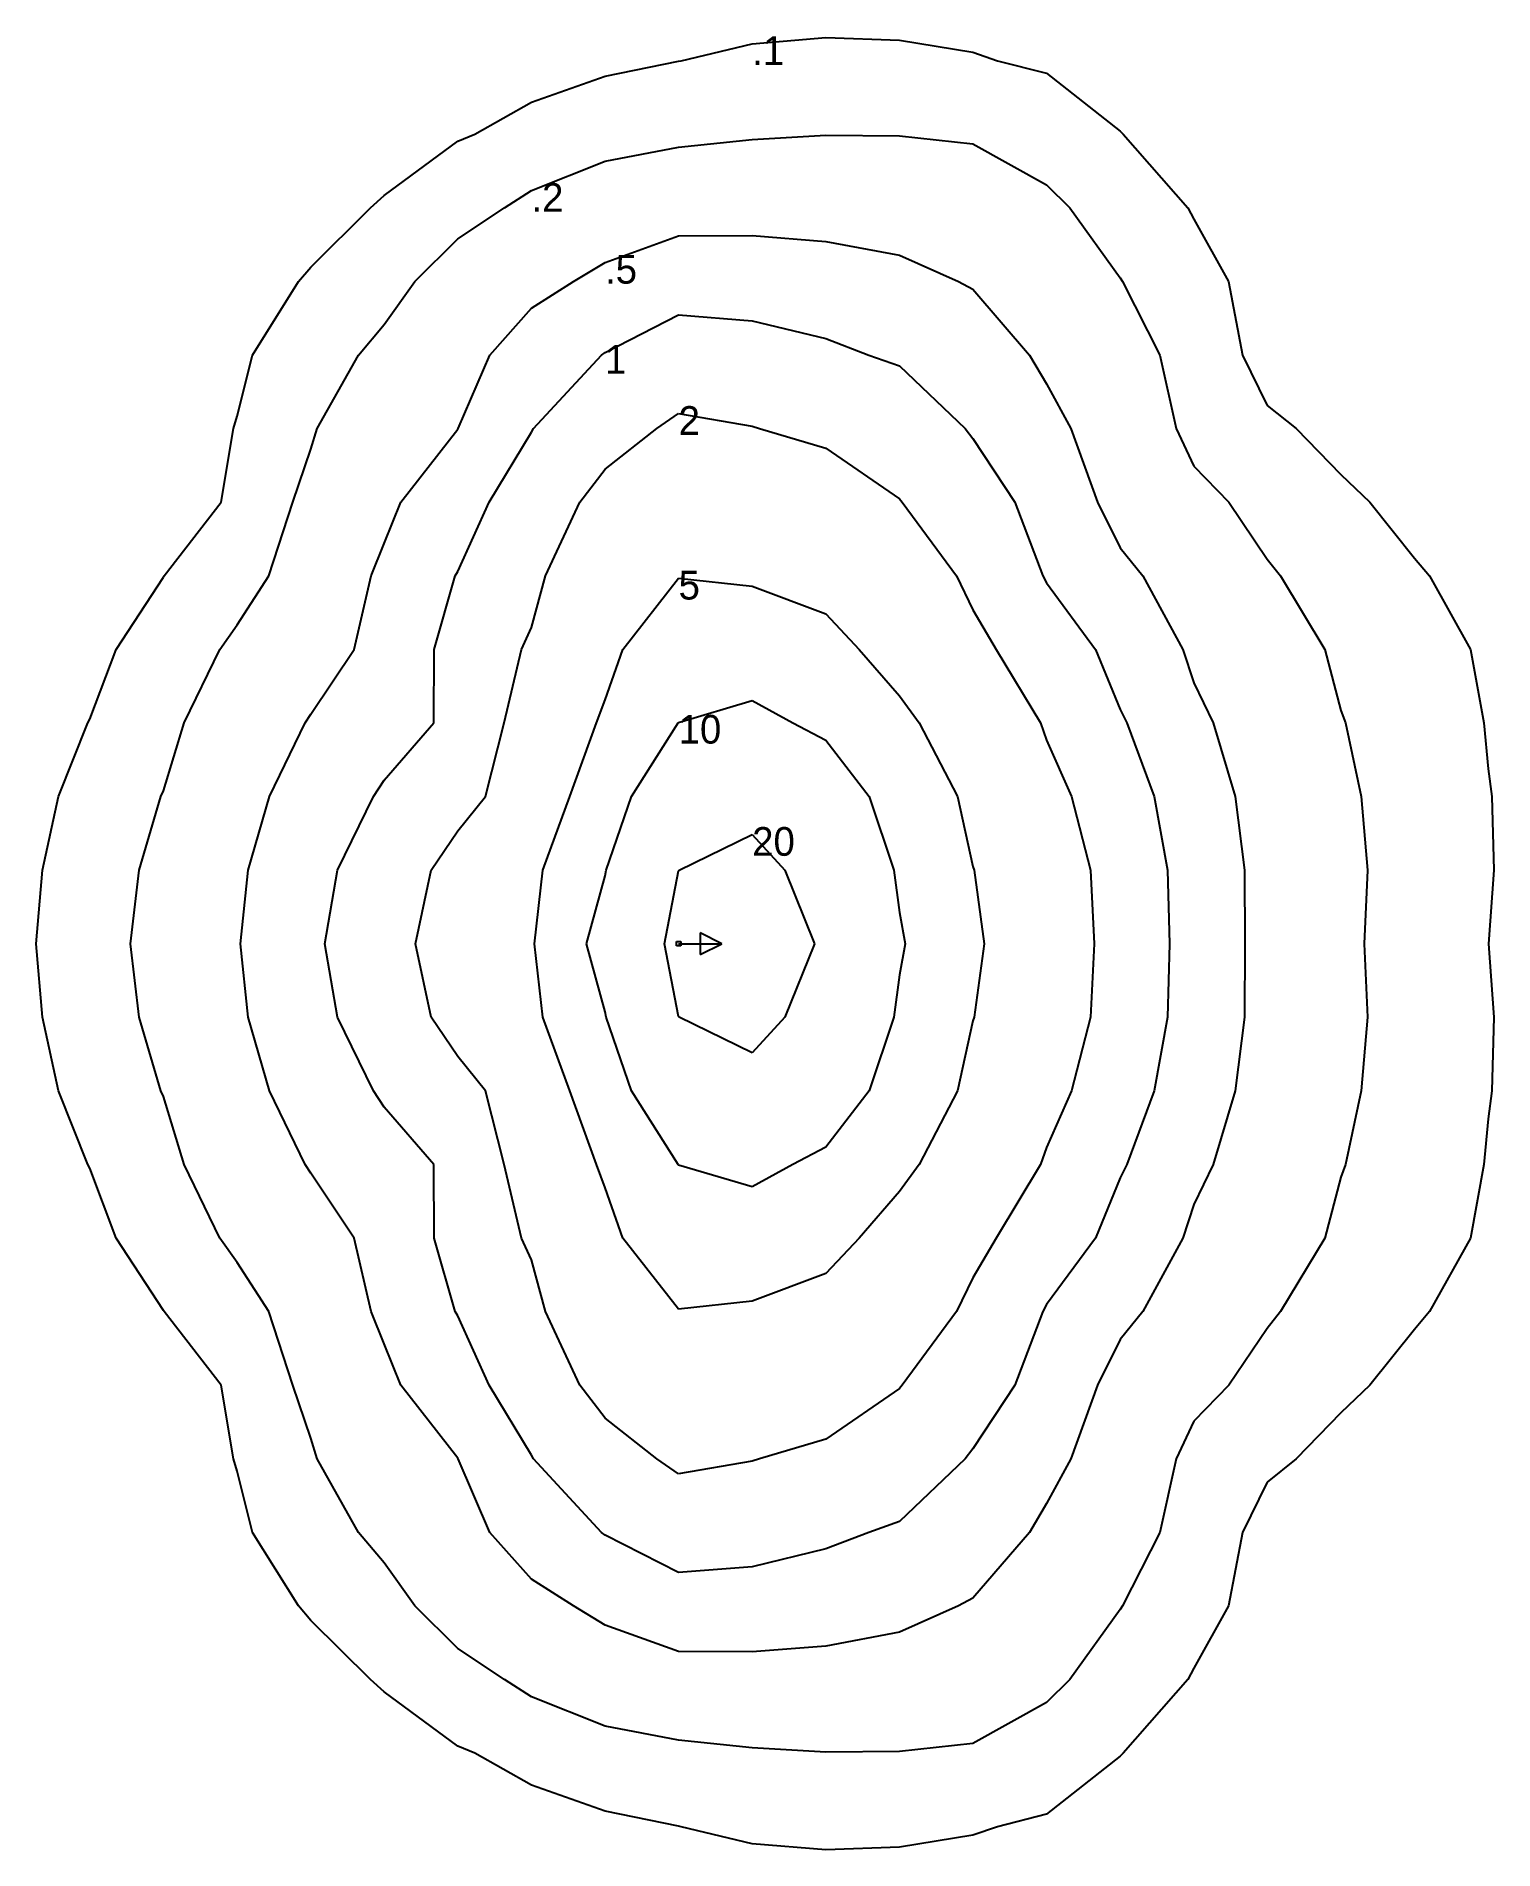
# Model space of a CAD drawing. Extents: x -29.8 to 37.8, y -42 to 42.
import ezdxf

# ---------------------------------------------------------------- set-up
doc = ezdxf.new("R2010")
doc.units = 0
doc.layers.add('TemplateLayer', color=7, linetype='CONTINUOUS')

# ---------------------------------------------------------------- blocks, each defined once
blk = doc.blocks.new('Template')
at = {"layer": 'TemplateLayer', "color": 7, "linetype": 'CONTINUOUS'}
for p, q in [((0.124, 40.909), (3.409, 41.696)), ((3.409, 41.696), (6.818, 41.977)), ((6.818, 41.977), (10.227, 41.856)), ((10.227, 41.856), (13.636, 41.298)), ((13.636, 41.298), (14.773, 40.909)), ((-3.409, 40.195), (0, 40.888)), ((0, 40.888), (0.124, 40.909)), ((14.773, 40.909), (17.045, 40.332)), ((17.045, 40.332), (20.455, 37.638)), ((-6.818, 38.99), (-3.409, 40.195)), ((-9.443, 37.5), (-6.818, 38.99)), ((-13.636, 34.661), (-10.227, 37.186)), ((-10.227, 37.186), (-9.443, 37.5)), ((20.455, 37.638), (20.599, 37.5)), ((20.599, 37.5), (23.591, 34.091)), ((-14.277, 34.091), (-13.636, 34.661)), ((-17.045, 31.349), (-14.277, 34.091)), ((23.591, 34.091), (23.864, 33.561)), ((23.864, 33.561), (25.476, 30.682)), ((-17.608, 30.682), (-17.045, 31.349)), ((-19.735, 27.273), (-17.608, 30.682)), ((25.476, 30.682), (26.13, 27.273)), ((-20.455, 24.439), (-19.735, 27.273)), ((26.13, 27.273), (27.273, 24.942)), ((-20.626, 23.864), (-20.455, 24.439)), ((27.273, 24.942), (28.606, 23.864)), ((-21.192, 20.455), (-20.626, 23.864)), ((28.606, 23.864), (30.682, 21.741)), ((30.682, 21.741), (32.024, 20.455)), ((-23.834, 17.045), (-21.192, 20.455)), ((32.024, 20.455), (34.091, 17.868)), ((34.091, 17.868), (34.793, 17.045)), ((-26.053, 13.636), (-23.864, 16.989)), ((-23.864, 16.989), (-23.834, 17.045)), ((34.793, 17.045), (36.69, 13.636)), ((-27.273, 10.403), (-26.053, 13.636)), ((36.69, 13.636), (37.307, 10.227)), ((-28.723, 6.818), (-27.362, 10.227)), ((-27.362, 10.227), (-27.273, 10.403)), ((37.307, 10.227), (37.5, 8.108)), ((37.5, 8.108), (37.673, 6.818)), ((-29.465, 3.409), (-28.723, 6.818)), ((37.673, 6.818), (37.765, 3.409)), ((-29.758, 0), (-29.465, 3.409)), ((37.765, 3.409), (37.524, 0)), ((-29.465, -3.409), (-29.758, 0)), ((37.524, 0), (37.765, -3.409)), ((-28.723, -6.818), (-29.465, -3.409)), ((37.765, -3.409), (37.673, -6.818)), ((-27.362, -10.227), (-28.723, -6.818)), ((37.673, -6.818), (37.5, -8.108)), ((37.5, -8.108), (37.307, -10.227)), ((-27.273, -10.403), (-27.362, -10.227)), ((-26.053, -13.636), (-27.273, -10.403)), ((37.307, -10.227), (36.69, -13.636)), ((-23.864, -16.989), (-26.053, -13.636)), ((36.69, -13.636), (34.793, -17.045)), ((-23.834, -17.045), (-23.864, -16.989)), ((-21.192, -20.455), (-23.834, -17.045)), ((34.793, -17.045), (34.091, -17.868)), ((34.091, -17.868), (32.024, -20.455)), ((-20.626, -23.864), (-21.192, -20.455)), ((32.024, -20.455), (30.682, -21.741)), ((30.682, -21.741), (28.606, -23.864)), ((-20.455, -24.439), (-20.626, -23.864)), ((28.606, -23.864), (27.273, -24.942)), ((-19.735, -27.273), (-20.455, -24.439)), ((27.273, -24.942), (26.13, -27.273)), ((-17.608, -30.682), (-19.735, -27.273)), ((26.13, -27.273), (25.476, -30.682)), ((-17.045, -31.349), (-17.608, -30.682)), ((25.476, -30.682), (23.864, -33.561)), ((-14.277, -34.091), (-17.045, -31.349)), ((23.864, -33.561), (23.591, -34.091)), ((-13.636, -34.661), (-14.277, -34.091)), ((23.591, -34.091), (20.599, -37.5)), ((-10.227, -37.186), (-13.636, -34.661)), ((-9.443, -37.5), (-10.227, -37.186)), ((-6.818, -38.99), (-9.443, -37.5)), ((20.455, -37.638), (17.045, -40.332)), ((20.599, -37.5), (20.455, -37.638)), ((-3.409, -40.195), (-6.818, -38.99)), ((0, -40.888), (-3.409, -40.195)), ((0.124, -40.909), (0, -40.888)), ((3.409, -41.696), (0.124, -40.909)), ((14.773, -40.909), (13.636, -41.298)), ((17.045, -40.332), (14.773, -40.909)), ((6.818, -41.977), (3.409, -41.696)), ((10.227, -41.856), (6.818, -41.977)), ((13.636, -41.298), (10.227, -41.856))]:
    blk.add_line(p, q, dxfattribs=at)
at = {"layer": 'TemplateLayer', "color": 1, "linetype": 'CONTINUOUS'}
for p, q in [((0, 36.9), (3.409, 37.252)), ((3.409, 37.252), (6.818, 37.46)), ((6.818, 37.46), (10.227, 37.425)), ((10.227, 37.425), (13.636, 37.062)), ((13.636, 37.062), (17.045, 35.155)), ((-6.818, 34.896), (-3.409, 36.258)), ((-3.409, 36.258), (0, 36.9)), ((-8.072, 34.091), (-6.818, 34.896)), ((17.045, 35.155), (18.126, 34.091)), ((-10.227, 32.652), (-8.072, 34.091)), ((18.126, 34.091), (20.455, 30.845)), ((-12.219, 30.682), (-10.227, 32.652)), ((-13.636, 28.68), (-12.219, 30.682)), ((20.455, 30.845), (20.566, 30.682)), ((20.566, 30.682), (22.301, 27.273)), ((-14.835, 27.273), (-13.636, 28.68)), ((-16.744, 23.864), (-14.835, 27.273)), ((22.301, 27.273), (23.05, 23.864)), ((-17.045, 22.904), (-16.744, 23.864)), ((23.05, 23.864), (23.864, 22.121)), ((-17.873, 20.455), (-17.045, 22.904)), ((23.864, 22.121), (25.486, 20.455)), ((-18.986, 17.045), (-17.873, 20.455)), ((25.486, 20.455), (27.273, 17.821)), ((27.273, 17.821), (27.893, 17.045)), ((-20.455, 14.773), (-18.986, 17.045)), ((27.893, 17.045), (29.945, 13.636)), ((-21.254, 13.636), (-20.455, 14.773)), ((-22.914, 10.227), (-21.254, 13.636)), ((29.945, 13.636), (30.682, 10.81)), ((-23.864, 7.084), (-22.914, 10.227)), ((30.682, 10.81), (30.894, 10.227)), ((30.894, 10.227), (31.616, 6.818)), ((-24.998, 3.409), (-23.985, 6.818)), ((-23.985, 6.818), (-23.864, 7.084)), ((31.616, 6.818), (31.923, 3.409)), ((-25.385, 0), (-24.998, 3.409)), ((31.923, 3.409), (31.769, 0)), ((-24.998, -3.409), (-25.385, 0)), ((31.769, 0), (31.923, -3.409)), ((-23.985, -6.818), (-24.998, -3.409)), ((31.923, -3.409), (31.616, -6.818)), ((-23.864, -7.084), (-23.985, -6.818)), ((-22.914, -10.227), (-23.864, -7.084)), ((31.616, -6.818), (30.894, -10.227)), ((-21.254, -13.636), (-22.914, -10.227)), ((30.682, -10.81), (29.945, -13.636)), ((30.894, -10.227), (30.682, -10.81)), ((-20.455, -14.773), (-21.254, -13.636)), ((29.945, -13.636), (27.893, -17.045)), ((-18.986, -17.045), (-20.455, -14.773)), ((-17.873, -20.455), (-18.986, -17.045)), ((27.893, -17.045), (27.273, -17.821)), ((27.273, -17.821), (25.486, -20.455)), ((-17.045, -22.904), (-17.873, -20.455)), ((25.486, -20.455), (23.864, -22.121)), ((23.864, -22.121), (23.05, -23.864)), ((-16.744, -23.864), (-17.045, -22.904)), ((-14.835, -27.273), (-16.744, -23.864)), ((23.05, -23.864), (22.301, -27.273)), ((-13.636, -28.68), (-14.835, -27.273)), ((22.301, -27.273), (20.566, -30.682)), ((-12.219, -30.682), (-13.636, -28.68)), ((-10.227, -32.652), (-12.219, -30.682)), ((20.455, -30.845), (18.126, -34.091)), ((20.566, -30.682), (20.455, -30.845)), ((-8.072, -34.091), (-10.227, -32.652)), ((-6.818, -34.896), (-8.072, -34.091)), ((18.126, -34.091), (17.045, -35.155)), ((-3.409, -36.258), (-6.818, -34.896)), ((17.045, -35.155), (13.636, -37.062)), ((0, -36.9), (-3.409, -36.258)), ((3.409, -37.252), (0, -36.9)), ((6.818, -37.46), (3.409, -37.252)), ((10.227, -37.425), (6.818, -37.46)), ((13.636, -37.062), (10.227, -37.425))]:
    blk.add_line(p, q, dxfattribs=at)
at = {"layer": 'TemplateLayer', "color": 3, "linetype": 'CONTINUOUS'}
for p, q in [((-3.409, 31.565), (0, 32.788)), ((0, 32.788), (3.409, 32.815)), ((3.409, 32.815), (6.818, 32.539)), ((6.818, 32.539), (10.227, 31.899)), ((-4.87, 30.682), (-3.409, 31.565)), ((10.227, 31.899), (12.962, 30.682)), ((-6.818, 29.448), (-4.87, 30.682)), ((12.962, 30.682), (13.636, 30.327)), ((13.636, 30.327), (16.264, 27.273)), ((-8.752, 27.273), (-6.818, 29.448)), ((-10.214, 23.864), (-8.752, 27.273)), ((16.264, 27.273), (17.045, 25.943)), ((17.045, 25.943), (18.17, 23.864)), ((-12.871, 20.455), (-10.227, 23.836)), ((-10.227, 23.836), (-10.214, 23.864)), ((18.17, 23.864), (19.403, 20.455)), ((-13.636, 18.534), (-12.871, 20.455)), ((19.403, 20.455), (20.455, 18.341)), ((-14.242, 17.045), (-13.636, 18.534)), ((20.455, 18.341), (21.503, 17.045)), ((-15.031, 13.636), (-14.242, 17.045)), ((21.503, 17.045), (23.357, 13.636)), ((-17.045, 10.636), (-15.031, 13.636)), ((23.357, 13.636), (23.864, 12.085)), ((23.864, 12.085), (24.764, 10.227)), ((-18.957, 6.818), (-17.304, 10.227)), ((-17.304, 10.227), (-17.045, 10.636)), ((24.764, 10.227), (25.79, 6.818)), ((-19.936, 3.409), (-18.957, 6.818)), ((25.79, 6.818), (26.214, 3.409)), ((-20.296, 0), (-19.936, 3.409)), ((26.214, 3.409), (26.239, 0)), ((-19.936, -3.409), (-20.296, 0)), ((26.239, 0), (26.214, -3.409)), ((-18.957, -6.818), (-19.936, -3.409)), ((26.214, -3.409), (25.79, -6.818)), ((-17.304, -10.227), (-18.957, -6.818)), ((25.79, -6.818), (24.764, -10.227)), ((-17.045, -10.636), (-17.304, -10.227)), ((-15.031, -13.636), (-17.045, -10.636)), ((24.764, -10.227), (23.864, -12.085)), ((23.864, -12.085), (23.357, -13.636)), ((-14.242, -17.045), (-15.031, -13.636)), ((23.357, -13.636), (21.503, -17.045)), ((-13.636, -18.534), (-14.242, -17.045)), ((21.503, -17.045), (20.455, -18.341)), ((20.455, -18.341), (19.403, -20.455)), ((-12.871, -20.455), (-13.636, -18.534)), ((-10.227, -23.836), (-12.871, -20.455)), ((19.403, -20.455), (18.17, -23.864)), ((-10.214, -23.864), (-10.227, -23.836)), ((-8.752, -27.273), (-10.214, -23.864)), ((18.17, -23.864), (17.045, -25.943)), ((17.045, -25.943), (16.264, -27.273)), ((-6.818, -29.448), (-8.752, -27.273)), ((16.264, -27.273), (13.636, -30.327)), ((-4.87, -30.682), (-6.818, -29.448)), ((-3.409, -31.565), (-4.87, -30.682)), ((12.962, -30.682), (10.227, -31.899)), ((13.636, -30.327), (12.962, -30.682)), ((0, -32.788), (-3.409, -31.565)), ((10.227, -31.899), (6.818, -32.539)), ((6.818, -32.539), (3.409, -32.815)), ((3.409, -32.815), (0, -32.788))]:
    blk.add_line(p, q, dxfattribs=at)
at = {"layer": 'TemplateLayer', "color": 5, "linetype": 'CONTINUOUS'}
for p, q in [((-3.409, 27.396), (0, 29.139)), ((0, 29.139), (3.409, 28.864)), ((3.409, 28.864), (6.818, 28.042)), ((6.818, 28.042), (8.81, 27.273)), ((-6.717, 23.864), (-3.566, 27.273)), ((-3.566, 27.273), (-3.409, 27.396)), ((8.81, 27.273), (10.227, 26.775)), ((10.227, 26.775), (13.274, 23.864)), ((-8.781, 20.455), (-6.818, 23.702)), ((-6.818, 23.702), (-6.717, 23.864)), ((13.274, 23.864), (13.636, 23.407)), ((13.636, 23.407), (15.572, 20.455)), ((-10.227, 17.24), (-8.781, 20.455)), ((15.572, 20.455), (16.87, 17.045)), ((-11.318, 13.636), (-10.346, 17.045)), ((-10.346, 17.045), (-10.227, 17.24)), ((16.87, 17.045), (17.045, 16.721)), ((17.045, 16.721), (19.308, 13.636)), ((-11.347, 10.227), (-11.318, 13.636)), ((19.308, 13.636), (20.455, 10.845)), ((-13.636, 7.575), (-11.347, 10.227)), ((20.455, 10.845), (20.767, 10.227)), ((20.767, 10.227), (22.039, 6.818)), ((-14.138, 6.818), (-13.636, 7.575)), ((-15.81, 3.409), (-14.138, 6.818)), ((22.039, 6.818), (22.652, 3.409)), ((-16.388, 0), (-15.81, 3.409)), ((22.652, 3.409), (22.739, 0)), ((-15.81, -3.409), (-16.388, 0)), ((22.739, 0), (22.652, -3.409)), ((-14.138, -6.818), (-15.81, -3.409)), ((22.652, -3.409), (22.039, -6.818)), ((-13.636, -7.575), (-14.138, -6.818)), ((22.039, -6.818), (20.767, -10.227)), ((-11.347, -10.227), (-13.636, -7.575)), ((-11.318, -13.636), (-11.347, -10.227)), ((20.455, -10.845), (19.308, -13.636)), ((20.767, -10.227), (20.455, -10.845)), ((-10.346, -17.045), (-11.318, -13.636)), ((19.308, -13.636), (17.045, -16.721)), ((17.045, -16.721), (16.87, -17.045)), ((-10.227, -17.24), (-10.346, -17.045)), ((-8.781, -20.455), (-10.227, -17.24)), ((16.87, -17.045), (15.572, -20.455)), ((-6.818, -23.702), (-8.781, -20.455)), ((15.572, -20.455), (13.636, -23.407)), ((13.636, -23.407), (13.274, -23.864)), ((-6.717, -23.864), (-6.818, -23.702)), ((-3.566, -27.273), (-6.717, -23.864)), ((13.274, -23.864), (10.227, -26.775)), ((10.227, -26.775), (8.81, -27.273)), ((-3.409, -27.396), (-3.566, -27.273)), ((0, -29.139), (-3.409, -27.396)), ((8.81, -27.273), (6.818, -28.042)), ((6.818, -28.042), (3.409, -28.864)), ((3.409, -28.864), (0, -29.139))]:
    blk.add_line(p, q, dxfattribs=at)
at = {"layer": 'TemplateLayer', "color": 6, "linetype": 'CONTINUOUS'}
for p, q in [((-1.002, 23.864), (0, 24.56)), ((0, 24.56), (3.409, 23.981)), ((-3.409, 21.985), (-1.002, 23.864)), ((3.409, 23.981), (3.741, 23.864)), ((3.741, 23.864), (6.818, 22.962)), ((6.818, 22.962), (10.227, 20.611)), ((-4.577, 20.455), (-3.409, 21.985)), ((-6.163, 17.045), (-4.577, 20.455)), ((10.227, 20.611), (10.362, 20.455)), ((10.362, 20.455), (12.869, 17.045)), ((-6.818, 14.645), (-6.163, 17.045)), ((12.869, 17.045), (13.636, 15.474)), ((13.636, 15.474), (14.708, 13.636)), ((-7.285, 13.636), (-6.818, 14.645)), ((-8.079, 10.227), (-7.285, 13.636)), ((14.708, 13.636), (16.766, 10.227)), ((-8.943, 6.818), (-8.079, 10.227)), ((16.766, 10.227), (17.045, 9.437)), ((17.045, 9.437), (18.204, 6.818)), ((-10.227, 5.229), (-8.943, 6.818)), ((18.204, 6.818), (19.079, 3.409)), ((-11.47, 3.409), (-10.227, 5.229)), ((-12.187, 0), (-11.47, 3.409)), ((19.079, 3.409), (19.252, 0)), ((-11.47, -3.409), (-12.187, 0)), ((19.252, 0), (19.079, -3.409)), ((-10.227, -5.229), (-11.47, -3.409)), ((19.079, -3.409), (18.204, -6.818)), ((-8.943, -6.818), (-10.227, -5.229)), ((-8.079, -10.227), (-8.943, -6.818)), ((18.204, -6.818), (17.045, -9.437)), ((17.045, -9.437), (16.766, -10.227)), ((-7.285, -13.636), (-8.079, -10.227)), ((16.766, -10.227), (14.708, -13.636)), ((-6.818, -14.645), (-7.285, -13.636)), ((14.708, -13.636), (13.636, -15.474)), ((-6.163, -17.045), (-6.818, -14.645)), ((13.636, -15.474), (12.869, -17.045)), ((-4.578, -20.455), (-6.163, -17.045)), ((12.869, -17.045), (10.362, -20.455)), ((-3.409, -21.986), (-4.578, -20.455)), ((10.227, -20.611), (6.818, -22.962)), ((10.362, -20.455), (10.227, -20.611)), ((-1.002, -23.864), (-3.409, -21.986)), ((6.818, -22.962), (3.741, -23.864)), ((0, -24.56), (-1.002, -23.864)), ((3.409, -23.981), (0, -24.56)), ((3.741, -23.864), (3.409, -23.981))]:
    blk.add_line(p, q, dxfattribs=at)
at = {"layer": 'TemplateLayer', "color": 214, "linetype": 'CONTINUOUS'}
for p, q in [((-2.581, 13.636), (0, 16.93)), ((0, 16.93), (3.409, 16.566)), ((3.409, 16.566), (6.818, 15.279)), ((6.818, 15.279), (8.359, 13.636)), ((-3.409, 11.305), (-2.581, 13.636)), ((8.359, 13.636), (10.227, 11.481)), ((-3.801, 10.227), (-3.409, 11.305)), ((10.227, 11.481), (11.151, 10.227)), ((-5.042, 6.818), (-3.801, 10.227)), ((11.151, 10.227), (12.927, 6.818)), ((-6.287, 3.409), (-5.042, 6.818)), ((12.927, 6.818), (13.636, 3.575)), ((-6.682, 0), (-6.287, 3.409)), ((13.636, 3.575), (13.694, 3.409)), ((13.694, 3.409), (14.161, 0)), ((-6.287, -3.409), (-6.682, 0)), ((14.161, 0), (13.694, -3.409)), ((-5.042, -6.818), (-6.287, -3.409)), ((13.636, -3.575), (12.927, -6.818)), ((13.694, -3.409), (13.636, -3.575)), ((-3.801, -10.227), (-5.042, -6.818)), ((12.927, -6.818), (11.151, -10.227)), ((-3.409, -11.305), (-3.801, -10.227)), ((11.151, -10.227), (10.227, -11.481)), ((-2.581, -13.636), (-3.409, -11.305)), ((10.227, -11.481), (8.359, -13.636)), ((0, -16.93), (-2.581, -13.636)), ((8.359, -13.636), (6.818, -15.279)), ((6.818, -15.279), (3.409, -16.566)), ((3.409, -16.566), (0, -16.93))]:
    blk.add_line(p, q, dxfattribs=at)
at = {"layer": 'TemplateLayer', "color": 30, "linetype": 'CONTINUOUS'}
for p, q in [((0, 10.255), (3.409, 11.263)), ((3.409, 11.263), (5.296, 10.227)), ((-2.187, 6.818), (-0.017, 10.227)), ((-0.017, 10.227), (0, 10.255)), ((5.296, 10.227), (6.818, 9.428)), ((6.818, 9.428), (8.836, 6.818)), ((-3.36, 3.409), (-2.187, 6.818)), ((8.836, 6.818), (9.969, 3.409)), ((-3.409, 3.15), (-3.36, 3.409)), ((9.969, 3.409), (10.227, 1.443)), ((-4.265, 0), (-3.409, 3.15)), ((10.227, 1.443), (10.503, 0)), ((-3.409, -3.15), (-4.265, 0)), ((10.503, 0), (10.227, -1.443)), ((10.227, -1.443), (9.969, -3.409)), ((-3.36, -3.409), (-3.409, -3.15)), ((-2.187, -6.818), (-3.36, -3.409)), ((9.969, -3.409), (8.836, -6.818)), ((-0.017, -10.227), (-2.187, -6.818)), ((8.836, -6.818), (6.818, -9.428)), ((6.818, -9.428), (5.296, -10.227)), ((0, -10.255), (-0.017, -10.227)), ((3.409, -11.263), (0, -10.255)), ((5.296, -10.227), (3.409, -11.263))]:
    blk.add_line(p, q, dxfattribs=at)
at = {"layer": 'TemplateLayer', "color": 94, "linetype": 'CONTINUOUS'}
for p, q in [((0.023, 3.409), (3.409, 5.058)), ((3.409, 5.058), (4.92, 3.409)), ((-0.654, 0), (0, 3.379)), ((0, 3.379), (0.023, 3.409)), ((4.92, 3.409), (6.302, 0)), ((0, -3.379), (-0.654, 0)), ((6.302, 0), (4.92, -3.409)), ((0.023, -3.409), (0, -3.379)), ((3.409, -5.058), (0.023, -3.409)), ((4.92, -3.409), (3.409, -5.058))]:
    blk.add_line(p, q, dxfattribs=at)
at = {"layer": 'TemplateLayer', "color": 0, "linetype": 'CONTINUOUS'}
for p, q in [((-0.1, 0.1), (0.1, 0.1)), ((-0.1, -0.1), (-0.1, 0.1)), ((0, 0), (2, 0)), ((0, 0), (0, 0)), ((0.1, 0.1), (0.1, -0.1)), ((2, 0), (1, 0.5)), ((1, 0.5), (1, -0.5)), ((1, -0.5), (2, 0)), ((0.1, -0.1), (-0.1, -0.1))]:
    blk.add_line(p, q, dxfattribs=at)
at = {"layer": 'TemplateLayer', "color": 7}
blk.add_text('.1', height=1.33, dxfattribs=at).set_placement((3.409, 40.711))
at = {"layer": 'TemplateLayer', "color": 1}
blk.add_text('.2', height=1.33, dxfattribs=at).set_placement((-6.818, 33.91))
at = {"layer": 'TemplateLayer', "color": 3}
blk.add_text('.5', height=1.33, dxfattribs=at).set_placement((-3.409, 30.58))
at = {"layer": 'TemplateLayer', "color": 5}
blk.add_text('1', height=1.33, dxfattribs=at).set_placement((-3.409, 26.411))
at = {"layer": 'TemplateLayer', "color": 6}
blk.add_text('2', height=1.33, dxfattribs=at).set_placement((0, 23.575))
at = {"layer": 'TemplateLayer', "color": 214}
blk.add_text('5', height=1.33, dxfattribs=at).set_placement((0, 15.945))
at = {"layer": 'TemplateLayer', "color": 30}
blk.add_text('10', height=1.33, dxfattribs=at).set_placement((0, 9.27))
at = {"layer": 'TemplateLayer', "color": 94}
blk.add_text('20', height=1.33, dxfattribs=at).set_placement((3.409, 4.073))

msp = doc.modelspace()

# ---------------------------------------------------------------- block references
at = {"layer": 'TemplateLayer', "linetype": 'CONTINUOUS'}
msp.add_blockref('Template', (0, 0), dxfattribs=at)

doc.saveas('drawing.dxf')
